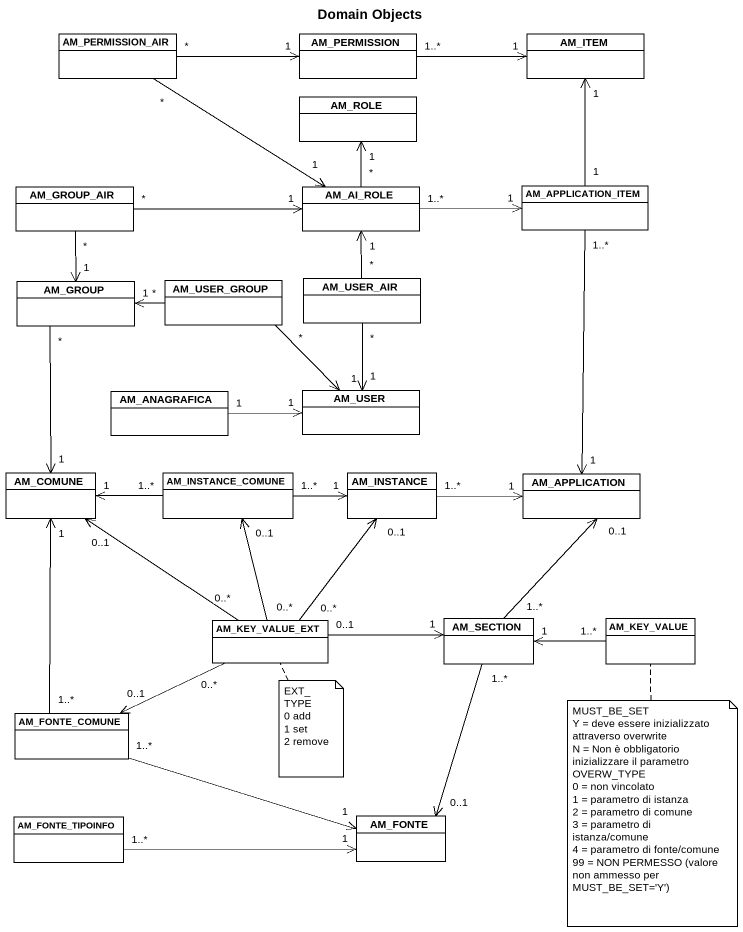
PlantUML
@startuml
title Domain Objects
hide circle
hide empty members
class AM_PERMISSION_AIR
class AM_PERMISSION
class AM_ITEM
class AM_ROLE
class AM_GROUP_AIR
class AM_AI_ROLE
class AM_APPLICATION_ITEM
class AM_GROUP
class AM_USER_GROUP
class AM_USER_AIR
class AM_ANAGRAFICA
class AM_USER
class AM_COMUNE
class AM_INSTANCE_COMUNE
class AM_INSTANCE
class AM_APPLICATION
class AM_KEY_VALUE_EXT
class AM_SECTION
class AM_KEY_VALUE
class AM_FONTE_COMUNE
class AM_FONTE_TIPOINFO
class AM_FONTE
AM_PERMISSION_AIR "*" -right-> "1" AM_PERMISSION
AM_PERMISSION_AIR "*" --> "1" AM_AI_ROLE
AM_PERMISSION "1..*" -right-> "1" AM_ITEM
AM_GROUP_AIR "*" -right-> "1" AM_AI_ROLE
AM_GROUP_AIR "*" --> "1" AM_GROUP
AM_AI_ROLE "*" -up-> "1" AM_ROLE
AM_AI_ROLE "1..*" -right-> "1" AM_APPLICATION_ITEM
AM_APPLICATION_ITEM "1" -up-> "1" AM_ITEM
AM_APPLICATION_ITEM "1..*" --> "1" AM_APPLICATION
AM_GROUP "*" --> "1" AM_COMUNE
AM_USER_GROUP "*" -left-> "1" AM_GROUP
AM_USER_GROUP "*" --> "1" AM_USER
AM_USER_AIR "*" -up-> "1" AM_AI_ROLE
AM_USER_AIR "*" --> "1" AM_USER
AM_ANAGRAFICA "1" -right-> "1" AM_USER
AM_INSTANCE_COMUNE "1..*" -left-> "1" AM_COMUNE
AM_INSTANCE_COMUNE "1..*" -right-> "1" AM_INSTANCE
AM_INSTANCE "1..*" -right-> "1" AM_APPLICATION
AM_KEY_VALUE_EXT "0..*" -up-> "0..1" AM_COMUNE
AM_KEY_VALUE_EXT "0..*" -up-> "0..1" AM_INSTANCE_COMUNE
AM_KEY_VALUE_EXT "0..*" -up-> "0..1" AM_INSTANCE
AM_KEY_VALUE_EXT "0..1" -right-> "1" AM_SECTION
AM_KEY_VALUE_EXT "0..*" -left-> "0..1" AM_FONTE_COMUNE
AM_SECTION "1..*" -up-> "0..1" AM_APPLICATION
AM_SECTION "1..*" --> "0..1" AM_FONTE
AM_KEY_VALUE "1..*" -left-> "1" AM_SECTION
AM_FONTE_COMUNE "1..*" -up-> "1" AM_COMUNE
AM_FONTE_COMUNE "1..*" -right-> "1" AM_FONTE
AM_FONTE_TIPOINFO "1..*" -right-> "1" AM_FONTE
note bottom of AM_KEY_VALUE_EXT
  EXT_TYPE
  0 add
  1 set
  2 remove
end note
note bottom of AM_KEY_VALUE
  MUST_BE_SET
  Y = deve essere inizializzato attraverso overwrite
  N = Non è obbligatorio inizializzare il parametro
  OVERW_TYPE
  0 = non vincolato
  1 = parametro di istanza
  2 = parametro di comune
  3 = parametro di istanza/comune
  4 = parametro di fonte/comune
  99 = NON PERMESSO (valore non ammesso per MUST_BE_SET='Y')
end note
@enduml
